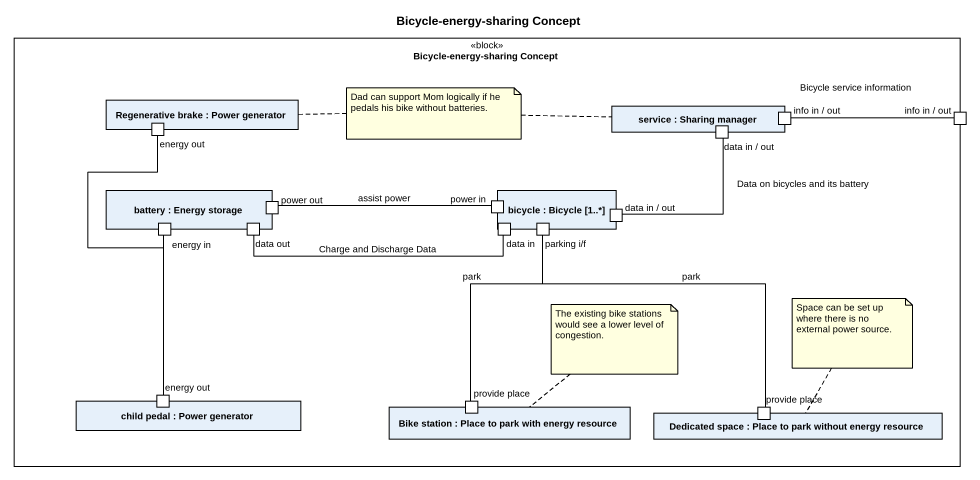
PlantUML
@startuml
title Bicycle-energy-sharing Concept
rectangle "Bicycle-energy-sharing Concept" as Bicycle_energy_sharing <<block>> {
  rectangle "Regenerative brake : Power generator" as Regenerative_brake {
    port "energy out" as energy_out
  }
  rectangle "service : Sharing manager" as service {
    port "data in / out" as data_in_out
    port "info in / out" as info_in_out
  }
  port "info in / out" as info_in_out_2
  rectangle "battery : Energy storage" as battery {
    port "power out" as power_out
    port "energy in" as energy_in
    port "data out" as data_out
  }
  rectangle "bicycle : Bicycle [1..*]" as bicycle {
    port "power in" as power_in
    port "data in" as data_in
    port "parking i/f" as parking_i_f
    port "data in / out" as data_in_out_2
  }
  rectangle "child pedal : Power generator" as child_pedal {
    port "energy out" as energy_out_2
  }
  rectangle "Bike station : Place to park with energy resource" as Bike_station {
    port "provide place" as provide_place
  }
  rectangle "Dedicated space : Place to park without energy resource" as Dedicated_space {
    port "provide place" as provide_place_2
  }
}
energy_out -- energy_in
data_in_out -- data_in_out_2 : Data on bicycles and its battery
info_in_out_2 -left- info_in_out : Bicycle service information
power_out -right- power_in : assist power
energy_in -- energy_out_2
data_out -right- data_in : Charge and Discharge Data
parking_i_f -- provide_place_2 : park
provide_place -up- parking_i_f : park
note as N1
  Dad can support Mom logically if he pedals his bike without batteries.
end note
N1 .. Regenerative_brake
N1 .. service
note top of Bike_station : The existing bike stations would see a lower level of congestion.
note top of Dedicated_space : Space can be set up where there is no external power source.
@enduml
